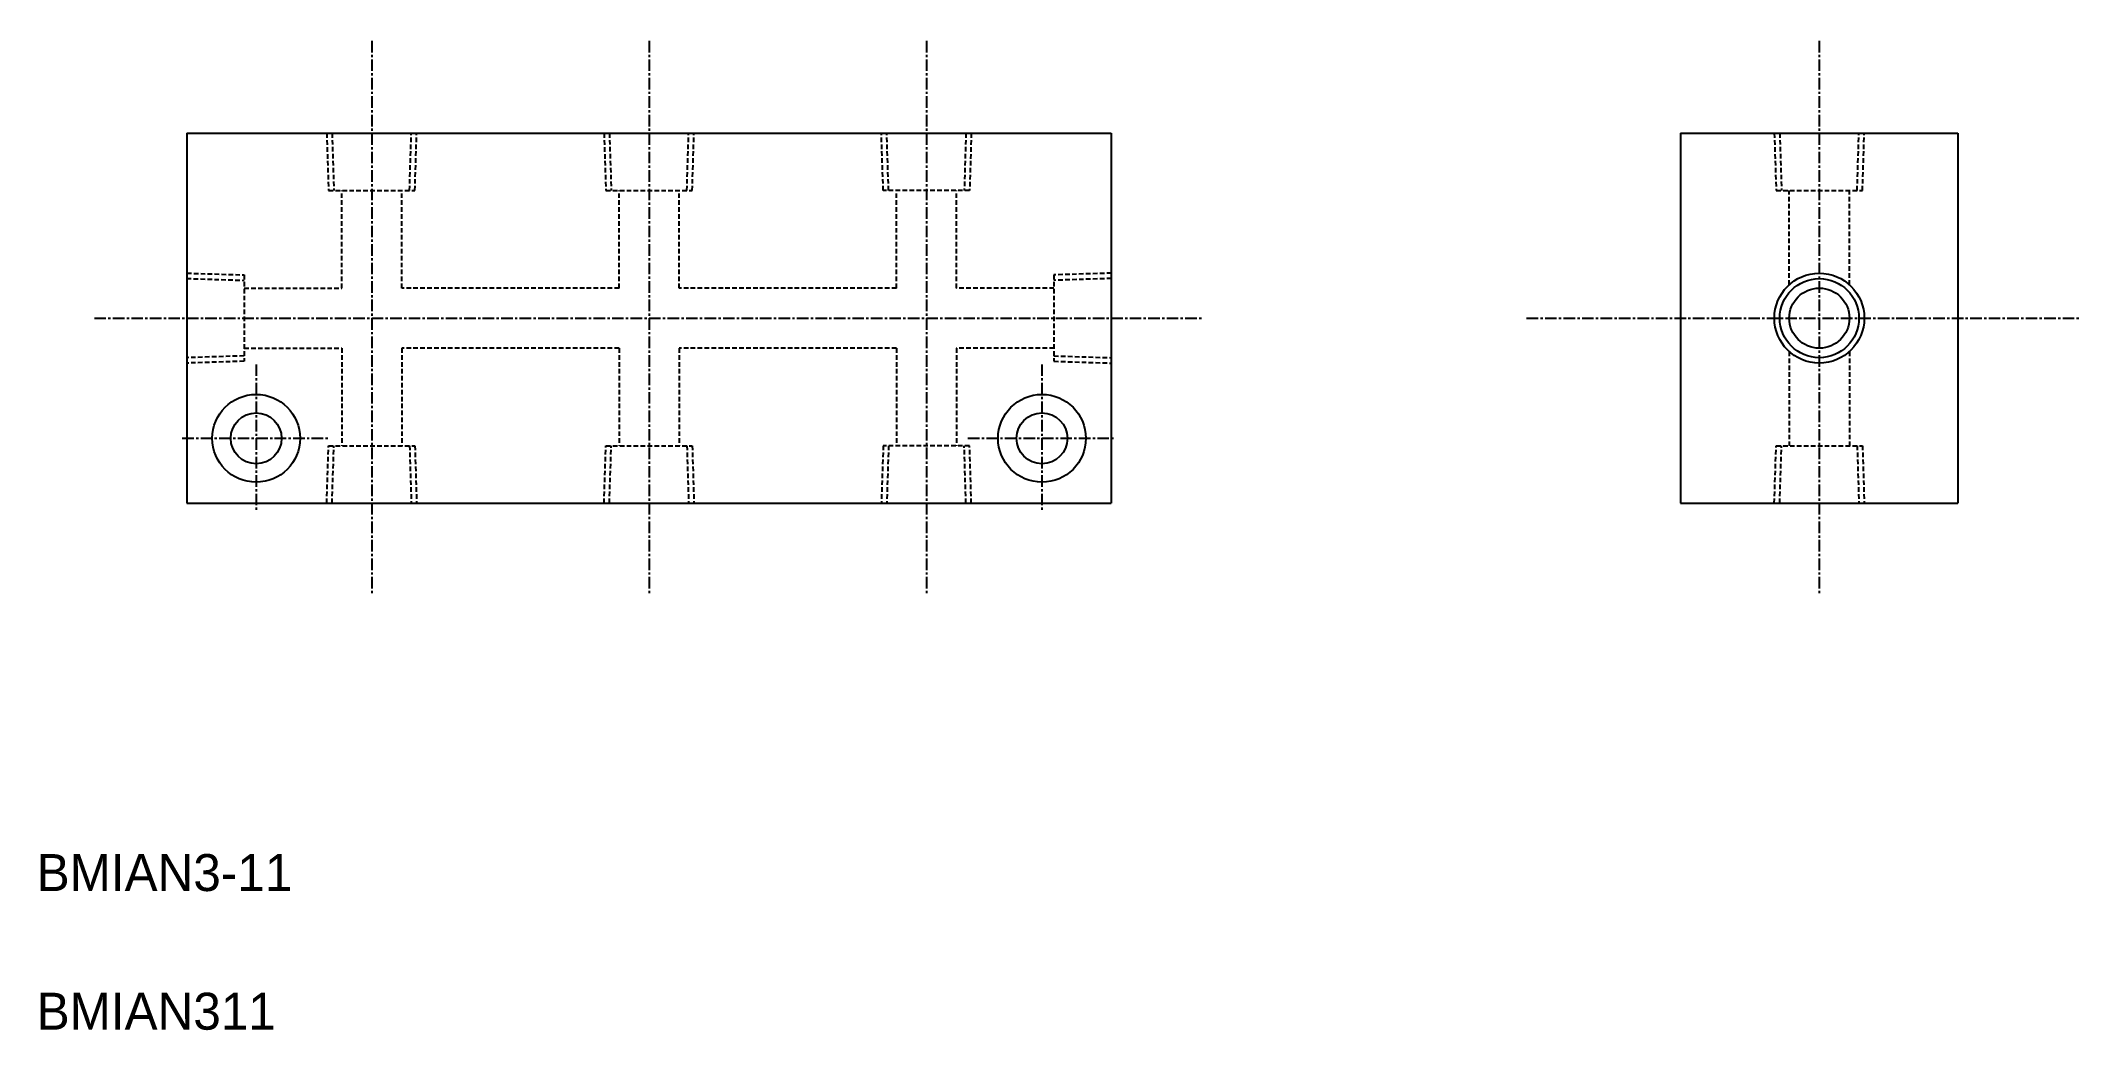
# Model space of a CAD drawing. Extents: x 752 to 972, y 142 to 250.
import ezdxf

# ---------------------------------------------------------------- set-up
doc = ezdxf.new("R2010")
doc.units = 0
doc.linetypes.add('CENTER', pattern=[2, 1.25, -0.25, 0.25, -0.25])
doc.linetypes.add('DASHED', pattern=[0.75, 0.5, -0.25])
doc.layers.get('0').update_dxf_attribs({"linetype": 'CONTINUOUS'})
doc.layers.add('CENTER', color=1, linetype='CENTER')

msp = doc.modelspace()

# ---------------------------------------------------------------- linework, layer by layer
at = {"color": 7, "linetype": 'CONTINUOUS'}
for p, q in [((767.41, 239.52), (867.41, 239.52)), ((767.41, 239.52), (767.41, 199.52)), ((867.41, 239.52), (867.41, 199.52)), ((929, 239.52), (929, 199.52)), ((929, 239.52), (959, 239.52)), ((959, 239.52), (959, 199.52)), ((767.41, 199.52), (867.41, 199.52)), ((929, 199.52), (959, 199.52))]:
    msp.add_line(p, q, dxfattribs=at)
at = {"color": 3, "linetype": 'DASHED'}
for p, q in [((782.54, 239.52), (782.74, 233.32)), ((783.12, 239.54), (783.32, 233.32)), ((791.5, 233.32), (791.69, 239.54)), ((792.08, 233.32), (792.27, 239.52)), ((812.54, 239.52), (812.74, 233.32)), ((813.12, 239.54), (813.32, 233.32)), ((821.5, 233.32), (821.69, 239.54)), ((822.08, 233.32), (822.27, 239.52)), ((842.74, 233.32), (842.54, 239.52)), ((843.32, 233.32), (843.12, 239.54)), ((851.69, 239.54), (851.5, 233.32)), ((852.27, 239.52), (852.08, 233.32)), ((939.13, 239.52), (939.33, 233.32)), ((939.72, 239.54), (939.91, 233.32)), ((948.09, 233.32), (948.28, 239.54)), ((948.67, 233.32), (948.86, 239.52)), ((782.74, 233.32), (792.08, 233.32)), ((784.16, 222.77), (784.16, 233.32)), ((790.66, 222.77), (790.66, 233.32)), ((812.74, 233.32), (822.08, 233.32)), ((814.16, 222.77), (814.16, 233.32)), ((820.66, 222.77), (820.66, 233.32)), ((852.08, 233.32), (842.74, 233.32)), ((844.16, 222.77), (844.16, 233.32)), ((850.66, 222.77), (850.66, 233.32)), ((939.33, 233.32), (948.67, 233.32)), ((940.75, 223.14), (940.75, 233.32)), ((947.25, 223.14), (947.25, 233.32)), ((767.39, 223.81), (773.61, 223.61)), ((767.41, 224.39), (773.61, 224.2)), ((773.61, 224.2), (773.61, 214.85)), ((867.41, 224.39), (861.21, 224.2)), ((861.21, 224.2), (861.21, 214.85)), ((867.42, 223.81), (861.21, 223.61)), ((773.61, 222.77), (784.16, 222.77)), ((814.16, 222.77), (790.66, 222.77)), ((844.16, 222.77), (820.66, 222.77)), ((861.21, 222.77), (850.66, 222.77)), ((773.61, 215.44), (767.39, 215.24)), ((773.61, 214.85), (767.41, 214.66)), ((773.61, 216.27), (784.16, 216.27)), ((784.16, 216.27), (784.16, 205.72)), ((814.16, 216.27), (790.66, 216.27)), ((790.66, 216.27), (790.66, 205.72)), ((814.16, 216.27), (814.16, 205.72)), ((844.16, 216.27), (820.66, 216.27)), ((820.66, 216.27), (820.66, 205.72)), ((844.16, 216.27), (844.16, 205.72)), ((861.21, 216.27), (850.66, 216.27)), ((850.66, 216.27), (850.66, 205.72)), ((861.21, 215.44), (867.42, 215.24)), ((861.21, 214.85), (867.41, 214.66)), ((940.75, 215.91), (940.75, 205.72)), ((947.25, 215.91), (947.25, 205.72)), ((782.54, 199.52), (782.74, 205.72)), ((782.74, 205.72), (792.08, 205.72)), ((783.12, 199.51), (783.32, 205.72)), ((791.5, 205.72), (791.69, 199.51)), ((792.08, 205.72), (792.27, 199.52)), ((812.54, 199.52), (812.74, 205.72)), ((812.74, 205.72), (822.08, 205.72)), ((813.12, 199.51), (813.32, 205.72)), ((821.5, 205.72), (821.69, 199.51)), ((822.08, 205.72), (822.27, 199.52)), ((842.74, 205.72), (842.54, 199.52)), ((852.08, 205.72), (842.74, 205.72)), ((843.32, 205.72), (843.12, 199.51)), ((851.69, 199.51), (851.5, 205.72)), ((852.27, 199.52), (852.08, 205.72)), ((939.13, 199.52), (939.33, 205.72)), ((939.33, 205.72), (948.67, 205.72)), ((939.72, 199.51), (939.91, 205.72)), ((948.09, 205.72), (948.28, 199.51)), ((948.67, 205.72), (948.86, 199.52))]:
    msp.add_line(p, q, dxfattribs=at)
at = {"color": 3, "linetype": 'CONTINUOUS'}
msp.add_circle((944, 219.52), 4.86, dxfattribs=at)
at = {"color": 7, "linetype": 'CONTINUOUS'}
for centre, radius in [((944, 219.52), 4.28), ((944, 219.52), 3.25), ((774.91, 206.52), 4.75), ((859.91, 206.52), 4.75), ((774.91, 206.52), 2.75), ((859.91, 206.52), 2.75)]:
    msp.add_circle(centre, radius, dxfattribs=at)
at = {"layer": 'CENTER', "color": 1, "linetype": 'CENTER'}
for p, q in [((787.41, 249.52), (787.41, 189.52)), ((817.41, 249.52), (817.41, 189.52)), ((847.41, 249.52), (847.41, 189.52)), ((944, 249.52), (944, 189.52)), ((757.41, 219.52), (877.41, 219.52)), ((912.33, 219.52), (972.33, 219.52)), ((774.91, 214.52), (774.91, 198.52)), ((859.91, 214.52), (859.91, 198.52)), ((766.91, 206.52), (782.91, 206.52)), ((851.91, 206.52), (867.91, 206.52))]:
    msp.add_line(p, q, dxfattribs=at)

# ---------------------------------------------------------------- texts
at = {"color": 7, "linetype": 'CONTINUOUS'}
for s, p in [('BMIAN3-11', (751.17, 157.54)), ('BMIAN311', (751.17, 142.54))]:
    msp.add_text(s, height=4, dxfattribs=at).set_placement(p)

doc.saveas('drawing.dxf')
